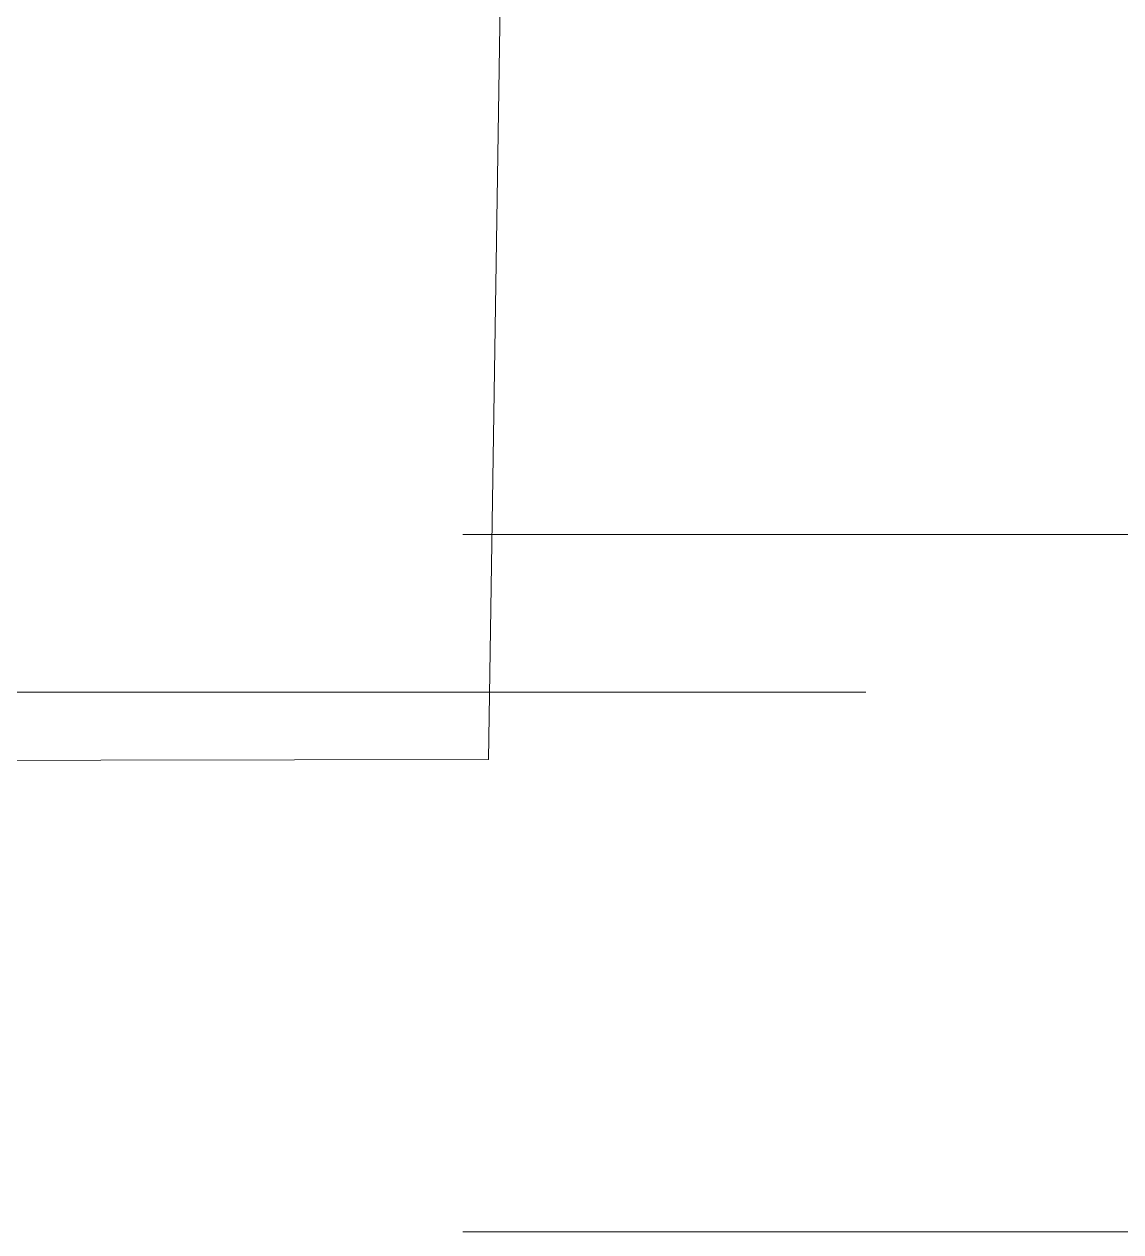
# Model space of a CAD drawing. Header units: metres. Extents: x -19025 to 34897, y -14024 to 26069.
# Drawn here: x 2279 to 7828, y -7103 to -991 of the extents above; entities that cross this region are included whole.
import ezdxf
from ezdxf.enums import TextEntityAlignment as Align

# ---------------------------------------------------------------- set-up
doc = ezdxf.new("R2010")
doc.units = ezdxf.units.M
doc.header["$MEASUREMENT"] = 0
doc.layers.add('11__100 Achsraster', color=7, linetype='Continuous')
doc.layers.add('930 Beschriftung Allgemein', color=7, linetype='Continuous')
doc.styles.add('ERSTELLTER_STIL_4', font='arialbd.ttf')
doc.linetypes.add('Grenze Bezirk', pattern='A,0,[2,22HAUS116_412 STG1 _ 2.DG_IndexB_2026-08-161.Shx,S=0.001587,R=0,X=0,Y=0],-0.25,0', length=0.25)

# ---------------------------------------------------------------- blocks, each defined once
blk = doc.blocks.new('Standard-Rastermarker_12')
at = {"layer": '11__100 Achsraster', "color": 8, "linetype": 'Grenze Bezirk', "lineweight": 5}
for p, q in [((1.0116, 0), (24.0368, 0)), ((24.0368, 0), (25.0484, 0))]:
    blk.add_line(p, q, dxfattribs=at)
at = {"layer": '11__100 Achsraster', "color": 8, "lineweight": 5, "style": 'ERSTELLTER_STIL_4'}
blk.add_attdef('AC_MarkerText_1', text='', height=0.2, rotation=270, dxfattribs=at).set_placement((-0.1043, -0.0457), align=Align.TOP_CENTER)
blk = doc.blocks.new('Standard-Rastermarker_24')
at = {"layer": '11__100 Achsraster', "color": 8, "linetype": 'Grenze Bezirk', "lineweight": 5}
for q in [(0, 0), (28.8867, 0)]:
    blk.add_line((1.0116, 0), q, dxfattribs=at)
at = {"layer": '11__100 Achsraster', "color": 8, "lineweight": 5, "style": 'ERSTELLTER_STIL_4'}
blk.add_attdef('AC_MarkerText_1', text='', height=0.2, rotation=270, dxfattribs=at).set_placement((30.2941, -0.0457), align=Align.TOP_CENTER)
blk = doc.blocks.new('Standard-Rastermarker_29')
at = {"layer": '11__100 Achsraster', "color": 8, "linetype": 'Grenze Bezirk', "lineweight": 5}
for q in [(0, 0), (28.8867, 0)]:
    blk.add_line((1.0116, 0), q, dxfattribs=at)
at = {"layer": '11__100 Achsraster', "color": 8, "lineweight": 5, "style": 'ERSTELLTER_STIL_4'}
blk.add_attdef('AC_MarkerText_1', text='', height=0.2, rotation=270, dxfattribs=at).set_placement((30.2941, -0.0457), align=Align.TOP_CENTER)

msp = doc.modelspace()

# ---------------------------------------------------------------- linework, layer by layer
at = {"layer": '930 Beschriftung Allgemein', "color": 254, "linetype": 'Continuous', "lineweight": 9, "true_color": 0xd4d4d4}
msp.add_lwpolyline([(4123.161, 1416.098), (4723.094, 1406.914), (4628.981, -4713.048), (1683.876, -4717.685)], dxfattribs=at)

# ---------------------------------------------------------------- block references
at = {"layer": '11__100 Achsraster', "color": 7, "linetype": 'Continuous', "lineweight": 18, "xscale": 1000, "yscale": 1000, "zscale": 1000}
for name, p in [('Standard-Rastermarker_24', (4499.158, -3573.021)), ('Standard-Rastermarker_12', (-18511.319, -4372.563)), ('Standard-Rastermarker_29', (4499.157, -7103.033))]:
    msp.add_blockref(name, p, dxfattribs=at)

doc.saveas('drawing.dxf')
